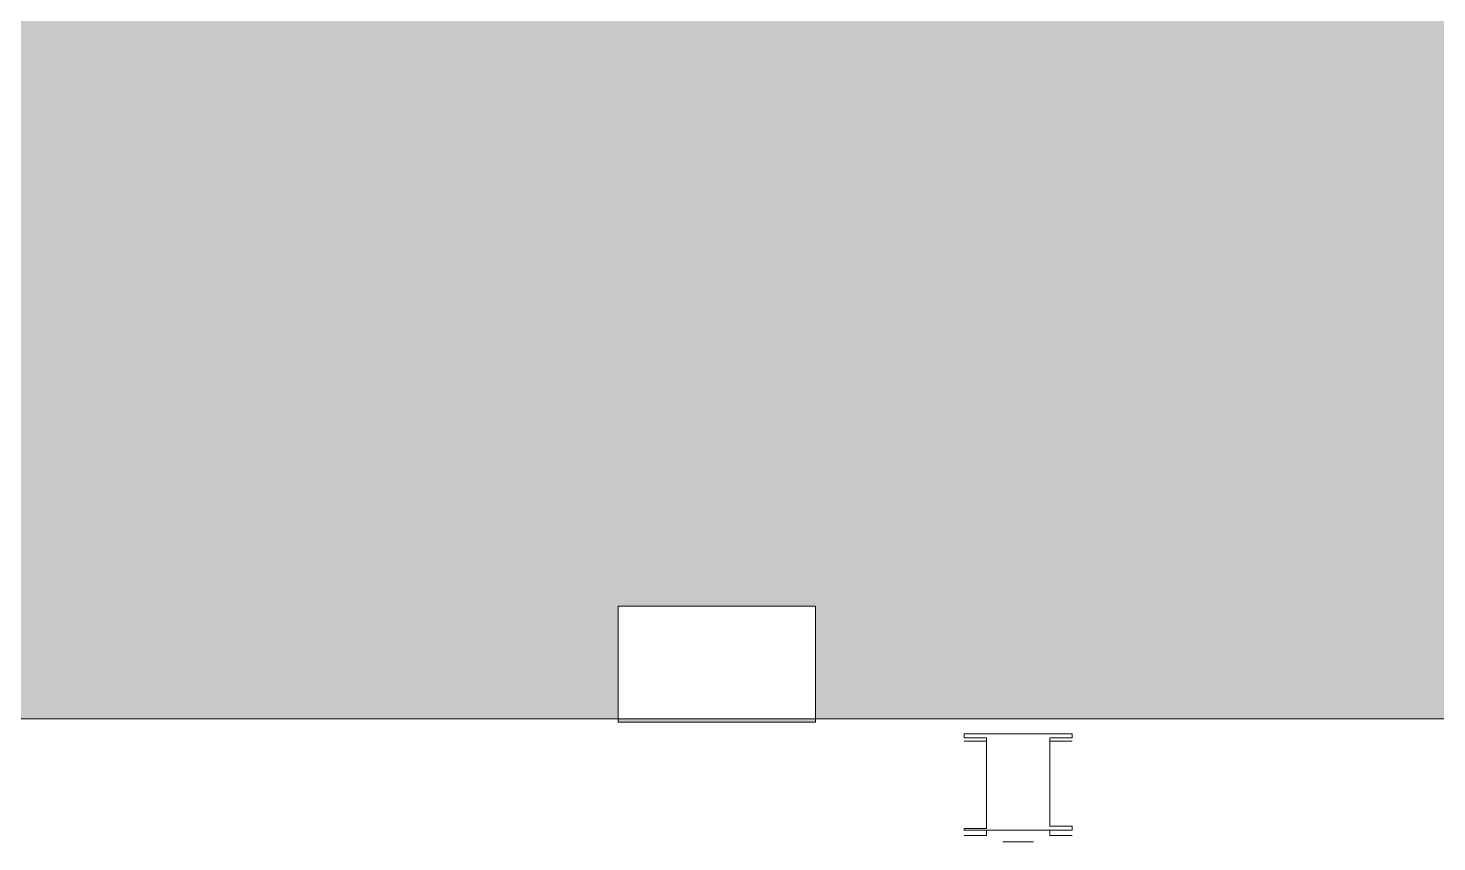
# Model space of a CAD drawing. Header units: centimetres. Extents: x -16.81 to -14.54, y 1.61 to 2.77.
# Drawn here: x -15.8976 to -15.7327, y 1.9474 to 2.0427 of the extents above; entities that cross this region are included whole.
import ezdxf

# ---------------------------------------------------------------- set-up
doc = ezdxf.new("R2010")
doc.units = ezdxf.units.CM
doc.header["$MEASUREMENT"] = 0
doc.layers.get('0').update_dxf_attribs({"lineweight": 0})
doc.layers.add('EXP BORDER', color=7, linetype='Continuous', lineweight=0)
doc.layers.add('EXP COTA', color=7, linetype='Continuous', lineweight=0)

msp = doc.modelspace()

# ---------------------------------------------------------------- hatches: boundary and pattern name
at = {"layer": 'EXP COTA', "true_color": 0xa953a0, "transparency": 33554687}
h = msp.add_hatch(color=215, dxfattribs=at)
edge = h.paths.add_edge_path()
edge.add_spline(control_points=[(-15.33523, 2.05661), (-15.33523, 2.05661), (-15.46477, 2.05661), (-15.46477, 2.05661), (-15.46477, 2.05661), (-15.46477, 2.04443), (-15.46477, 2.04443), (-15.46477, 2.04443), (-15.33523, 2.04443), (-15.33523, 2.04443), (-15.33523, 2.04443), (-15.33523, 2.05661), (-15.33523, 2.05661)], knot_values=[0, 0, 0, 0, 1, 1, 1, 2, 2, 2, 3, 3, 3, 4, 4, 4, 4], degree=3, periodic=0)
edge = h.paths.add_edge_path()
edge.add_spline(control_points=[(-15.31883, 2.06152), (-15.31883, 2.06152), (-15.31883, 2.0384), (-15.31883, 2.0384), (-15.31883, 2.0384), (-15.30523, 2.0384), (-15.30523, 2.0384), (-15.30523, 2.0384), (-15.30523, 2.06152), (-15.30523, 2.06152), (-15.30523, 2.06152), (-15.31883, 2.06152), (-15.31883, 2.06152)], knot_values=[0, 0, 0, 0, 1, 1, 1, 2, 2, 2, 3, 3, 3, 4, 4, 4, 4], degree=3, periodic=0)
edge.add_line((-15.31883, 2.06152), (-15.31883, 2.06152))
edge = h.paths.add_edge_path()
edge.add_spline(control_points=[(-15.38206, 1.975), (-15.38206, 1.975), (-15.40518, 1.975), (-15.40518, 1.975), (-15.40518, 1.975), (-15.40518, 1.9614), (-15.40518, 1.9614), (-15.40518, 1.9614), (-15.38206, 1.9614), (-15.38206, 1.9614), (-15.38206, 1.9614), (-15.38206, 1.975), (-15.38206, 1.975)], knot_values=[0, 0, 0, 0, 1, 1, 1, 2, 2, 2, 3, 3, 3, 4, 4, 4, 4], degree=3, periodic=0)
edge.add_line((-15.38206, 1.975), (-15.38206, 1.975))
edge = h.paths.add_edge_path()
edge.add_spline(control_points=[(-15.54475, 2.05554), (-15.54475, 2.05554), (-15.65868, 2.05554), (-15.65868, 2.05554), (-15.65868, 2.05554), (-15.65868, 2.04313), (-15.65868, 2.04313), (-15.65868, 2.04313), (-15.54475, 2.04313), (-15.54475, 2.04313), (-15.54475, 2.04313), (-15.54475, 2.05554), (-15.54475, 2.05554)], knot_values=[0, 0, 0, 0, 1, 1, 1, 2, 2, 2, 3, 3, 3, 4, 4, 4, 4], degree=3, periodic=0)
edge.add_line((-15.54475, 2.05554), (-15.54475, 2.05554))
edge = h.paths.add_edge_path()
edge.add_spline(control_points=[(-15.59369, 1.975), (-15.59369, 1.975), (-15.61681, 1.975), (-15.61681, 1.975), (-15.61681, 1.975), (-15.61681, 1.9614), (-15.61681, 1.9614), (-15.61681, 1.9614), (-15.59369, 1.9614), (-15.59369, 1.9614), (-15.59369, 1.9614), (-15.59369, 1.975), (-15.59369, 1.975)], knot_values=[0, 0, 0, 0, 1, 1, 1, 2, 2, 2, 3, 3, 3, 4, 4, 4, 4], degree=3, periodic=0)
edge.add_line((-15.59369, 1.975), (-15.59369, 1.975))
edge = h.paths.add_edge_path()
edge.add_spline(control_points=[(-15.7628, 2.05445), (-15.7628, 2.05445), (-15.87259, 2.05445), (-15.87259, 2.05445), (-15.87259, 2.05445), (-15.87259, 2.04458), (-15.87259, 2.04458), (-15.87259, 2.04458), (-15.7628, 2.04458), (-15.7628, 2.04458), (-15.7628, 2.04458), (-15.7628, 2.05445), (-15.7628, 2.05445)], knot_values=[0, 0, 0, 0, 1, 1, 1, 2, 2, 2, 3, 3, 3, 4, 4, 4, 4], degree=3, periodic=0)
edge.add_line((-15.7628, 2.05445), (-15.7628, 2.05445))
edge = h.paths.add_edge_path()
edge.add_spline(control_points=[(-15.80539, 1.975), (-15.80539, 1.975), (-15.82851, 1.975), (-15.82851, 1.975), (-15.82851, 1.975), (-15.82851, 1.9614), (-15.82851, 1.9614), (-15.82851, 1.9614), (-15.80539, 1.9614), (-15.80539, 1.9614), (-15.80539, 1.9614), (-15.80539, 1.975), (-15.80539, 1.975)], knot_values=[0, 0, 0, 0, 1, 1, 1, 2, 2, 2, 3, 3, 3, 4, 4, 4, 4], degree=3, periodic=0)
edge.add_line((-15.80539, 1.975), (-15.80539, 1.975))
edge = h.paths.add_edge_path()
edge.add_spline(control_points=[(-15.4818, 1.96178), (-15.4818, 1.96178), (-15.30542, 1.96178), (-15.30542, 1.96178), (-15.30542, 1.96178), (-15.30542, 2.13817), (-15.30542, 2.13817), (-15.30542, 2.13817), (-15.4818, 2.13817), (-15.4818, 2.13817), (-15.4818, 2.13817), (-15.4818, 1.96178), (-15.4818, 1.96178)], knot_values=[0, 0, 0, 0, 1, 1, 1, 2, 2, 2, 3, 3, 3, 4, 4, 4, 4], degree=3, periodic=0)
edge.add_line((-15.4818, 1.96178), (-15.4818, 1.96178))
edge = h.paths.add_edge_path()
edge.add_spline(control_points=[(-15.72875, 1.96178), (-15.72875, 1.96178), (-15.4818, 1.96178), (-15.4818, 1.96178), (-15.4818, 1.96178), (-15.4818, 2.13817), (-15.4818, 2.13817), (-15.4818, 2.13817), (-15.72875, 2.13817), (-15.72875, 2.13817), (-15.72875, 2.13817), (-15.72875, 1.96178), (-15.72875, 1.96178)], knot_values=[0, 0, 0, 0, 1, 1, 1, 2, 2, 2, 3, 3, 3, 4, 4, 4, 4], degree=3, periodic=0)
edge.add_line((-15.72875, 1.96178), (-15.72875, 1.96178))
edge = h.paths.add_edge_path()
edge.add_spline(control_points=[(-15.90514, 1.96178), (-15.90514, 1.96178), (-15.72875, 1.96178), (-15.72875, 1.96178), (-15.72875, 1.96178), (-15.72875, 2.13817), (-15.72875, 2.13817), (-15.72875, 2.13817), (-15.90514, 2.13817), (-15.90514, 2.13817), (-15.90514, 2.13817), (-15.90514, 1.96178), (-15.90514, 1.96178)], knot_values=[0, 0, 0, 0, 1, 1, 1, 2, 2, 2, 3, 3, 3, 4, 4, 4, 4], degree=3, periodic=0)
edge.add_line((-15.90514, 1.96178), (-15.90514, 1.96178))

# ---------------------------------------------------------------- linework, layer by layer
at = {"color": 18, "lineweight": 0, "true_color": 0x000000}
for p, q in [((-15.77534, 1.96002), (-15.78801, 1.96002)), ((-15.78801, 1.96002), (-15.78801, 1.95957)), ((-15.78801, 1.95957), (-15.78537, 1.95957)), ((-15.78801, 1.95918), (-15.78537, 1.95918)), ((-15.78537, 1.95957), (-15.78537, 1.95188)), ((-15.78537, 1.95918), (-15.78537, 1.94897)), ((-15.77798, 1.95957), (-15.77534, 1.95957)), ((-15.77798, 1.94921), (-15.77798, 1.95957)), ((-15.77534, 1.95918), (-15.77798, 1.95918)), ((-15.77534, 1.95957), (-15.77534, 1.96002)), ((-15.7854, 1.95407), (-15.7854, 1.95188)), ((-15.7854, 1.95188), (-15.78537, 1.95188)), ((-15.78537, 1.95188), (-15.78537, 1.94897)), ((-15.77534, 1.94921), (-15.77798, 1.94921)), ((-15.77534, 1.94876), (-15.77534, 1.94921)), ((-15.78801, 1.94897), (-15.78801, 1.94876)), ((-15.78537, 1.94897), (-15.78801, 1.94897)), ((-15.78801, 1.94876), (-15.77534, 1.94876)), ((-15.78537, 1.94813), (-15.78801, 1.94813)), ((-15.78537, 1.94876), (-15.78537, 1.94813)), ((-15.77798, 1.94876), (-15.77798, 1.94813)), ((-15.77798, 1.94813), (-15.77534, 1.94813)), ((-15.77989, 1.94739), (-15.78348, 1.94739))]:
    msp.add_line(p, q, dxfattribs=at)
at = {"layer": 'EXP BORDER', "color": 253, "lineweight": 0, "true_color": 0xadadad}
msp.add_lwpolyline([(-15.72875, 1.96178), (-15.90514, 1.96178), (-15.90514, 2.13817), (-15.72875, 2.13817)], close=True, dxfattribs=at)
at = {"layer": 'EXP COTA'}
for points in [[(-15.90514, 1.96178), (-15.90514, 1.96178), (-15.72875, 1.96178), (-15.72875, 1.96178), (-15.72875, 1.96178), (-15.72875, 2.13817), (-15.72875, 2.13817), (-15.72875, 2.13817), (-15.90514, 2.13817), (-15.90514, 2.13817), (-15.90514, 2.13817), (-15.90514, 1.96178), (-15.90514, 1.96178)], [(-15.80539, 1.975), (-15.80539, 1.975), (-15.82851, 1.975), (-15.82851, 1.975), (-15.82851, 1.975), (-15.82851, 1.9614), (-15.82851, 1.9614), (-15.82851, 1.9614), (-15.80539, 1.9614), (-15.80539, 1.9614), (-15.80539, 1.9614), (-15.80539, 1.975), (-15.80539, 1.975)]]:
    msp.add_open_spline(points, degree=3, knots=[0, 0, 0, 0, 1, 1, 1, 2, 2, 2, 3, 3, 3, 4, 4, 4, 4], dxfattribs=at)

doc.saveas('drawing.dxf')
